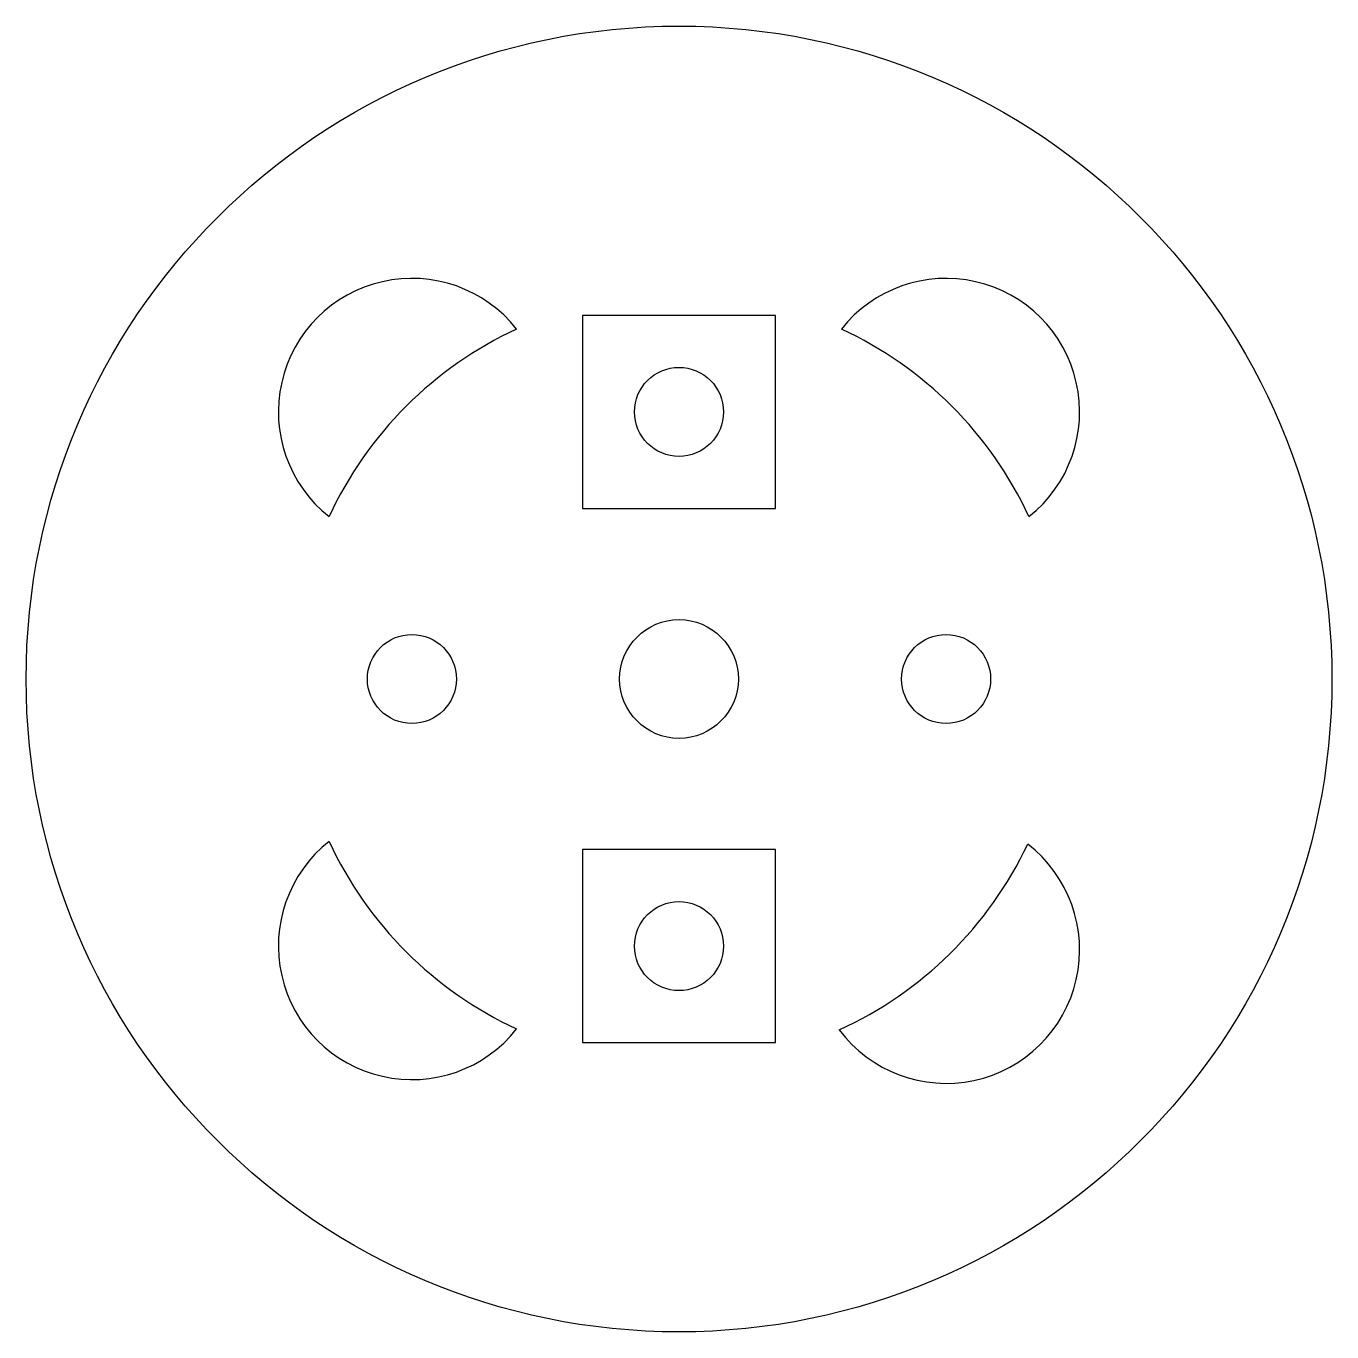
# Model space of a CAD drawing. Header units: millimetres. Extents: x 193.7 to 237.7, y 220 to 264.
import ezdxf

# ---------------------------------------------------------------- set-up
doc = ezdxf.new("R2010")
doc.units = ezdxf.units.MM
doc.layers.add('Default', color=7, linetype='Continuous')

msp = doc.modelspace()

# ---------------------------------------------------------------- linework, layer by layer
at = {"layer": 'Default', "color": 7, "linetype": 'Continuous'}
for p, q in [((218.998, 254.202), (212.498, 254.202)), ((212.498, 254.202), (212.498, 247.702)), ((218.998, 247.702), (218.998, 254.202)), ((212.498, 247.702), (218.998, 247.702)), ((218.998, 236.202), (212.498, 236.202)), ((212.498, 236.202), (212.498, 229.702)), ((218.998, 229.702), (218.998, 236.202)), ((212.498, 229.702), (218.998, 229.702))]:
    msp.add_line(p, q, dxfattribs=at)
for centre, radius in [((215.748, 241.952), 22), ((215.748, 250.952), 1.5), ((215.748, 241.952), 2), ((206.748, 241.952), 1.5), ((224.748, 241.952), 1.5), ((215.748, 232.952), 1.5)]:
    msp.add_circle(centre, radius, dxfattribs=at)
for centre, radius, start, end in [((206.748, 250.952), 4.5, 38.3578, 231.6422), ((224.748, 250.952), 4.5, 308.3578, 141.6422), ((215.748, 241.952), 13, 114.8896, 155.1104), ((215.748, 241.952), 13, 24.8896, 65.1104), ((206.748, 232.952), 4.5, 128.3578, 321.6422), ((215.748, 241.952), 13, 204.8896, 245.1104), ((224.748, 232.827), 4.5, 216.8792, 52.333), ((215.748, 241.952), 13, 294.5457, 334.6665)]:
    msp.add_arc(centre, radius, start, end, dxfattribs=at)

doc.saveas('drawing.dxf')
